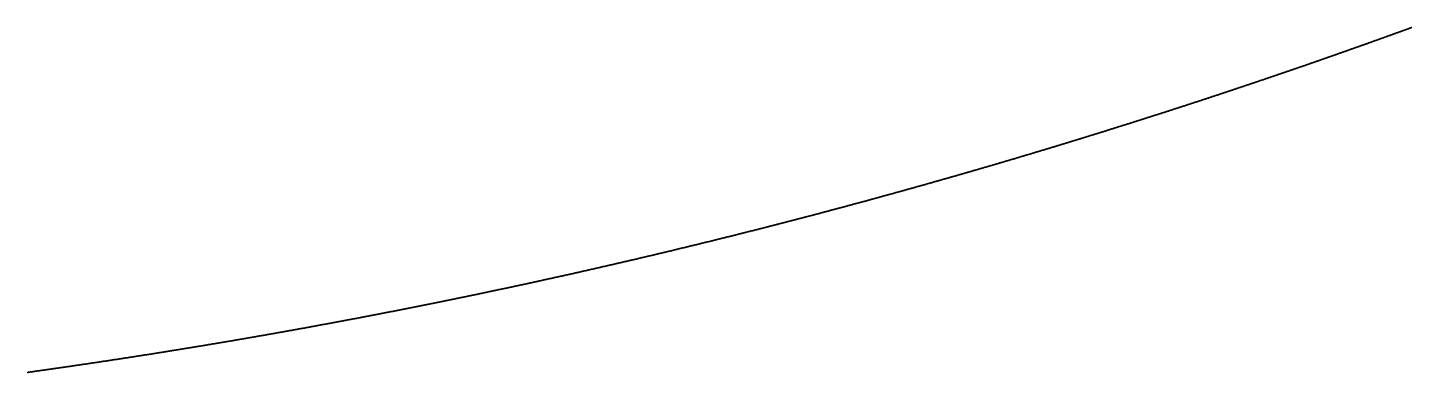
# Model space of a CAD drawing. Header units: metres. Extents: x 0 to 360, y 0 to 49.
# Drawn here: x 22.5 to 44.99, y 1.2 to 6.81 of the extents above; entities that cross this region are included whole.
import ezdxf

# ---------------------------------------------------------------- set-up
doc = ezdxf.new("R2010")
doc.units = ezdxf.units.M

msp = doc.modelspace()

# ---------------------------------------------------------------- linework, layer by layer
for p in [(44.82, 6.751), (44.83, 6.754), (44.839, 6.758), (44.849, 6.761), (44.858, 6.765), (44.868, 6.768), (44.878, 6.772), (44.887, 6.775), (44.897, 6.779), (44.907, 6.782), (44.916, 6.786), (44.926, 6.789), (44.935, 6.793), (44.945, 6.796), (44.955, 6.8), (44.964, 6.803), (44.974, 6.807), (44.983, 6.81), (44.993, 6.814), (44.193, 6.526), (44.203, 6.529), (44.212, 6.533), (44.222, 6.536), (44.232, 6.54), (44.241, 6.543), (44.251, 6.546), (44.261, 6.55), (44.27, 6.553), (44.28, 6.557), (44.29, 6.56), (44.299, 6.564), (44.309, 6.567), (44.319, 6.571), (44.328, 6.574), (44.338, 6.578), (44.348, 6.581), (44.357, 6.584), (44.367, 6.588), (44.377, 6.591), (44.386, 6.595), (44.396, 6.598), (44.406, 6.602), (44.415, 6.605), (44.425, 6.609), (44.434, 6.612), (44.444, 6.616), (44.454, 6.619), (44.463, 6.622), (44.473, 6.626), (44.483, 6.629), (44.492, 6.633), (44.502, 6.636), (44.512, 6.64), (44.521, 6.643), (44.531, 6.647), (44.541, 6.65), (44.55, 6.654), (44.56, 6.657), (44.57, 6.661), (44.579, 6.664), (44.589, 6.667), (44.598, 6.671), (44.608, 6.674), (44.618, 6.678), (44.627, 6.681), (44.637, 6.685), (44.647, 6.688), (44.656, 6.692), (44.666, 6.695), (44.676, 6.699), (44.685, 6.702), (44.695, 6.706), (44.704, 6.709), (44.714, 6.713), (44.724, 6.716), (44.733, 6.72), (44.743, 6.723), (44.753, 6.727), (44.762, 6.73), (44.772, 6.733), (44.781, 6.737), (44.791, 6.74), (44.801, 6.744), (44.81, 6.747), (43.552, 6.3), (43.562, 6.304), (43.572, 6.307), (43.582, 6.31), (43.591, 6.314), (43.601, 6.317), (43.611, 6.321), (43.621, 6.324), (43.63, 6.327), (43.64, 6.331), (43.65, 6.334), (43.659, 6.338), (43.669, 6.341), (43.679, 6.344), (43.689, 6.348), (43.698, 6.351), (43.708, 6.355), (43.718, 6.358), (43.727, 6.361), (43.737, 6.365), (43.747, 6.368), (43.757, 6.372), (43.766, 6.375), (43.776, 6.379), (43.786, 6.382), (43.795, 6.385), (43.805, 6.389), (43.815, 6.392), (43.825, 6.396), (43.834, 6.399), (43.844, 6.402), (43.854, 6.406), (43.863, 6.409), (43.873, 6.413), (43.883, 6.416), (43.893, 6.419), (43.902, 6.423), (43.912, 6.426), (43.922, 6.43), (43.931, 6.433), (43.941, 6.437), (43.951, 6.44), (43.96, 6.443), (43.97, 6.447), (43.98, 6.45), (43.989, 6.454), (43.999, 6.457), (44.009, 6.461), (44.019, 6.464), (44.028, 6.467), (44.038, 6.471), (44.048, 6.474), (44.057, 6.478), (44.067, 6.481), (44.077, 6.485), (44.086, 6.488), (44.096, 6.491), (44.106, 6.495), (44.115, 6.498), (44.125, 6.502), (44.135, 6.505), (44.144, 6.509), (44.154, 6.512), (44.164, 6.516), (44.173, 6.519), (44.183, 6.522), (42.898, 6.074), (42.908, 6.078), (42.918, 6.081), (42.928, 6.084), (42.938, 6.088), (42.947, 6.091), (42.957, 6.094), (42.967, 6.098), (42.977, 6.101), (42.987, 6.104), (42.996, 6.108), (43.006, 6.111), (43.016, 6.115), (43.026, 6.118), (43.035, 6.121), (43.045, 6.125), (43.055, 6.128), (43.065, 6.131), (43.075, 6.135), (43.084, 6.138), (43.094, 6.141), (43.104, 6.145), (43.114, 6.148), (43.123, 6.151), (43.133, 6.155), (43.143, 6.158), (43.153, 6.162), (43.162, 6.165), (43.172, 6.168), (43.182, 6.172), (43.192, 6.175), (43.202, 6.178), (43.211, 6.182), (43.221, 6.185), (43.231, 6.189), (43.241, 6.192), (43.25, 6.195), (43.26, 6.199), (43.27, 6.202), (43.28, 6.205), (43.289, 6.209), (43.299, 6.212), (43.309, 6.216), (43.319, 6.219), (43.328, 6.222), (43.338, 6.226), (43.348, 6.229), (43.358, 6.232), (43.367, 6.236), (43.377, 6.239), (43.387, 6.243), (43.397, 6.246), (43.406, 6.249), (43.416, 6.253), (43.426, 6.256), (43.436, 6.26), (43.445, 6.263), (43.455, 6.266), (43.465, 6.27), (43.475, 6.273), (43.484, 6.276), (43.494, 6.28), (43.504, 6.283), (43.513, 6.287), (43.523, 6.29), (43.533, 6.293), (43.543, 6.297), (42.241, 5.851), (42.251, 5.855), (42.26, 5.858), (42.27, 5.861), (42.28, 5.865), (42.29, 5.868), (42.3, 5.871), (42.31, 5.875), (42.319, 5.878), (42.329, 5.881), (42.339, 5.885), (42.349, 5.888), (42.359, 5.891), (42.369, 5.894), (42.378, 5.898), (42.388, 5.901), (42.398, 5.904), (42.408, 5.908), (42.418, 5.911), (42.428, 5.914), (42.437, 5.918), (42.447, 5.921), (42.457, 5.924), (42.467, 5.928), (42.477, 5.931), (42.487, 5.934), (42.496, 5.938), (42.506, 5.941), (42.516, 5.944), (42.526, 5.948), (42.536, 5.951), (42.546, 5.954), (42.555, 5.957), (42.565, 5.961), (42.575, 5.964), (42.585, 5.967), (42.595, 5.971), (42.604, 5.974), (42.614, 5.977), (42.624, 5.981), (42.634, 5.984), (42.644, 5.987), (42.653, 5.991), (42.663, 5.994), (42.673, 5.997), (42.683, 6.001), (42.693, 6.004), (42.703, 6.007), (42.712, 6.011), (42.722, 6.014), (42.732, 6.017), (42.742, 6.021), (42.752, 6.024), (42.761, 6.027), (42.771, 6.031), (42.781, 6.034), (42.791, 6.037), (42.801, 6.041), (42.81, 6.044), (42.82, 6.048), (42.83, 6.051), (42.84, 6.054), (42.85, 6.058), (42.859, 6.061), (42.869, 6.064), (42.879, 6.068), (42.889, 6.071), (41.559, 5.625), (41.569, 5.629), (41.579, 5.632), (41.589, 5.635), (41.599, 5.638), (41.609, 5.642), (41.619, 5.645), (41.629, 5.648), (41.639, 5.651), (41.648, 5.655), (41.658, 5.658), (41.668, 5.661), (41.678, 5.664), (41.688, 5.668), (41.698, 5.671), (41.708, 5.674), (41.718, 5.678), (41.728, 5.681), (41.737, 5.684), (41.747, 5.687), (41.757, 5.691), (41.767, 5.694), (41.777, 5.697), (41.787, 5.7), (41.797, 5.704), (41.807, 5.707), (41.817, 5.71), (41.826, 5.713), (41.836, 5.717), (41.846, 5.72), (41.856, 5.723), (41.866, 5.727), (41.876, 5.73), (41.886, 5.733), (41.896, 5.736), (41.905, 5.74), (41.915, 5.743), (41.925, 5.746), (41.935, 5.749), (41.945, 5.753), (41.955, 5.756), (41.965, 5.759), (41.975, 5.763), (41.984, 5.766), (41.994, 5.769), (42.004, 5.772), (42.014, 5.776), (42.024, 5.779), (42.034, 5.782), (42.044, 5.786), (42.053, 5.789), (42.063, 5.792), (42.073, 5.795), (42.083, 5.799), (42.093, 5.802), (42.103, 5.805), (42.113, 5.809), (42.122, 5.812), (42.132, 5.815), (42.142, 5.818), (42.152, 5.822), (42.162, 5.825), (42.172, 5.828), (42.182, 5.832), (42.191, 5.835), (42.201, 5.838), (42.211, 5.842), (42.221, 5.845), (42.231, 5.848), (40.864, 5.4), (40.874, 5.403), (40.884, 5.406), (40.894, 5.409), (40.904, 5.412), (40.914, 5.416), (40.924, 5.419), (40.934, 5.422), (40.944, 5.425), (40.953, 5.428), (40.963, 5.432), (40.973, 5.435), (40.983, 5.438), (40.993, 5.441), (41.003, 5.445), (41.013, 5.448), (41.023, 5.451), (41.033, 5.454), (41.043, 5.457), (41.053, 5.461), (41.063, 5.464), (41.073, 5.467), (41.083, 5.47), (41.093, 5.473), (41.103, 5.477), (41.113, 5.48), (41.123, 5.483), (41.133, 5.486), (41.143, 5.49), (41.152, 5.493), (41.162, 5.496), (41.172, 5.499), (41.182, 5.502), (41.192, 5.506), (41.202, 5.509), (41.212, 5.512), (41.222, 5.515), (41.232, 5.519), (41.242, 5.522), (41.252, 5.525), (41.262, 5.528), (41.272, 5.531), (41.282, 5.535), (41.292, 5.538), (41.301, 5.541), (41.311, 5.544), (41.321, 5.548), (41.331, 5.551), (41.341, 5.554), (41.351, 5.557), (41.361, 5.561), (41.371, 5.564), (41.381, 5.567), (41.391, 5.57), (41.401, 5.573), (41.411, 5.577), (41.421, 5.58), (41.43, 5.583), (41.44, 5.586), (41.45, 5.59), (41.46, 5.593), (41.47, 5.596), (41.48, 5.599), (41.49, 5.603), (41.5, 5.606), (41.51, 5.609), (41.52, 5.612), (41.53, 5.616), (41.539, 5.619), (41.549, 5.622), (40.154, 5.174), (40.164, 5.178), (40.174, 5.181), (40.184, 5.184), (40.194, 5.187), (40.204, 5.19), (40.214, 5.193), (40.224, 5.197), (40.234, 5.2), (40.244, 5.203), (40.254, 5.206), (40.264, 5.209), (40.274, 5.212), (40.284, 5.215), (40.294, 5.219), (40.304, 5.222), (40.314, 5.225), (40.324, 5.228), (40.334, 5.231), (40.345, 5.234), (40.355, 5.238), (40.365, 5.241), (40.375, 5.244), (40.385, 5.247), (40.395, 5.25), (40.405, 5.253), (40.415, 5.256), (40.425, 5.26), (40.435, 5.263), (40.445, 5.266), (40.455, 5.269), (40.465, 5.272), (40.475, 5.275), (40.485, 5.279), (40.495, 5.282), (40.505, 5.285), (40.515, 5.288), (40.525, 5.291), (40.535, 5.295), (40.545, 5.298), (40.555, 5.301), (40.565, 5.304), (40.574, 5.307), (40.584, 5.31), (40.594, 5.314), (40.604, 5.317), (40.614, 5.32), (40.624, 5.323), (40.634, 5.326), (40.644, 5.329), (40.654, 5.333), (40.664, 5.336), (40.674, 5.339), (40.684, 5.342), (40.694, 5.345), (40.704, 5.349), (40.714, 5.352), (40.724, 5.355), (40.734, 5.358), (40.744, 5.361), (40.754, 5.365), (40.764, 5.368), (40.774, 5.371), (40.784, 5.374), (40.794, 5.377), (40.804, 5.38), (40.814, 5.384), (40.824, 5.387), (40.834, 5.39), (40.844, 5.393), (40.854, 5.396), (39.43, 4.95), (39.44, 4.953), (39.45, 4.956), (39.46, 4.959), (39.47, 4.962), (39.481, 4.966), (39.491, 4.969), (39.501, 4.972), (39.511, 4.975), (39.521, 4.978), (39.531, 4.981), (39.541, 4.984), (39.551, 4.987), (39.561, 4.99), (39.571, 4.993), (39.581, 4.997), (39.591, 5), (39.601, 5.003), (39.612, 5.006), (39.622, 5.009), (39.632, 5.012), (39.642, 5.015), (39.652, 5.018), (39.662, 5.021), (39.672, 5.024), (39.682, 5.028), (39.692, 5.031), (39.702, 5.034), (39.712, 5.037), (39.722, 5.04), (39.732, 5.043), (39.742, 5.046), (39.752, 5.049), (39.763, 5.052), (39.773, 5.056), (39.783, 5.059), (39.793, 5.062), (39.803, 5.065), (39.813, 5.068), (39.823, 5.071), (39.833, 5.074), (39.843, 5.077), (39.853, 5.08), (39.863, 5.084), (39.873, 5.087), (39.883, 5.09), (39.893, 5.093), (39.903, 5.096), (39.913, 5.099), (39.923, 5.102), (39.933, 5.105), (39.943, 5.109), (39.953, 5.112), (39.964, 5.115), (39.974, 5.118), (39.984, 5.121), (39.994, 5.124), (40.004, 5.127), (40.014, 5.131), (40.024, 5.134), (40.034, 5.137), (40.044, 5.14), (40.054, 5.143), (40.064, 5.146), (40.074, 5.149), (40.084, 5.152), (40.094, 5.156), (40.104, 5.159), (40.114, 5.162), (40.124, 5.165), (40.134, 5.168), (40.144, 5.171), (38.692, 4.727), (38.702, 4.73), (38.712, 4.733), (38.722, 4.736), (38.732, 4.739), (38.742, 4.742), (38.752, 4.745), (38.763, 4.748), (38.773, 4.751), (38.783, 4.754), (38.793, 4.757), (38.803, 4.76), (38.813, 4.763), (38.823, 4.766), (38.834, 4.769), (38.844, 4.772), (38.854, 4.775), (38.864, 4.778), (38.874, 4.781), (38.884, 4.785), (38.894, 4.788), (38.904, 4.791), (38.915, 4.794), (38.925, 4.797), (38.935, 4.8), (38.945, 4.803), (38.955, 4.806), (38.965, 4.809), (38.975, 4.812), (38.986, 4.815), (38.996, 4.818), (39.006, 4.821), (39.016, 4.824), (39.026, 4.827), (39.036, 4.83), (39.046, 4.833), (39.056, 4.836), (39.066, 4.839), (39.077, 4.843), (39.087, 4.846), (39.097, 4.849), (39.107, 4.852), (39.117, 4.855), (39.127, 4.858), (39.137, 4.861), (39.147, 4.864), (39.157, 4.867), (39.168, 4.87), (39.178, 4.873), (39.188, 4.876), (39.198, 4.879), (39.208, 4.882), (39.218, 4.885), (39.228, 4.889), (39.238, 4.892), (39.248, 4.895), (39.259, 4.898), (39.269, 4.901), (39.279, 4.904), (39.289, 4.907), (39.299, 4.91), (39.309, 4.913), (39.319, 4.916), (39.329, 4.919), (39.339, 4.922), (39.349, 4.925), (39.36, 4.929), (39.37, 4.932), (39.38, 4.935), (39.39, 4.938), (39.4, 4.941), (39.41, 4.944), (39.42, 4.947), (37.928, 4.502), (37.938, 4.505), (37.948, 4.508), (37.959, 4.511), (37.969, 4.514), (37.979, 4.517), (37.989, 4.52), (37.999, 4.523), (38.01, 4.526), (38.02, 4.529), (38.03, 4.532), (38.04, 4.535), (38.051, 4.538), (38.061, 4.541), (38.071, 4.544), (38.081, 4.546), (38.091, 4.549), (38.102, 4.552), (38.112, 4.555), (38.122, 4.558), (38.132, 4.561), (38.142, 4.564), (38.152, 4.567), (38.163, 4.57), (38.173, 4.573), (38.183, 4.576), (38.193, 4.579), (38.203, 4.582), (38.214, 4.585), (38.224, 4.588), (38.234, 4.591), (38.244, 4.594), (38.254, 4.597), (38.265, 4.6), (38.275, 4.603), (38.285, 4.606), (38.295, 4.609), (38.305, 4.612), (38.315, 4.615), (38.326, 4.618), (38.336, 4.621), (38.346, 4.624), (38.356, 4.627), (38.366, 4.63), (38.377, 4.633), (38.387, 4.636), (38.397, 4.639), (38.407, 4.642), (38.417, 4.645), (38.427, 4.648), (38.438, 4.651), (38.448, 4.654), (38.458, 4.657), (38.468, 4.66), (38.478, 4.663), (38.488, 4.666), (38.499, 4.669), (38.509, 4.672), (38.519, 4.675), (38.529, 4.678), (38.539, 4.681), (38.549, 4.684), (38.56, 4.687), (38.57, 4.691), (38.58, 4.694), (38.59, 4.697), (38.6, 4.7), (38.61, 4.703), (38.62, 4.706), (38.631, 4.709), (38.641, 4.712), (38.651, 4.715), (38.661, 4.718), (38.671, 4.721), (38.681, 4.724), (37.139, 4.276), (37.15, 4.279), (37.16, 4.282), (37.17, 4.285), (37.18, 4.287), (37.191, 4.29), (37.201, 4.293), (37.211, 4.296), (37.221, 4.299), (37.232, 4.302), (37.242, 4.305), (37.252, 4.308), (37.262, 4.311), (37.273, 4.314), (37.283, 4.317), (37.293, 4.319), (37.304, 4.322), (37.314, 4.325), (37.324, 4.328), (37.334, 4.331), (37.345, 4.334), (37.355, 4.337), (37.365, 4.34), (37.375, 4.343), (37.386, 4.346), (37.396, 4.349), (37.406, 4.352), (37.416, 4.355), (37.427, 4.357), (37.437, 4.36), (37.447, 4.363), (37.457, 4.366), (37.468, 4.369), (37.478, 4.372), (37.488, 4.375), (37.498, 4.378), (37.509, 4.381), (37.519, 4.384), (37.529, 4.387), (37.539, 4.39), (37.55, 4.393), (37.56, 4.396), (37.57, 4.398), (37.58, 4.401), (37.591, 4.404), (37.601, 4.407), (37.611, 4.41), (37.621, 4.413), (37.632, 4.416), (37.642, 4.419), (37.652, 4.422), (37.662, 4.425), (37.672, 4.428), (37.683, 4.431), (37.693, 4.434), (37.703, 4.437), (37.713, 4.44), (37.724, 4.443), (37.734, 4.446), (37.744, 4.449), (37.754, 4.452), (37.765, 4.454), (37.775, 4.457), (37.785, 4.46), (37.795, 4.463), (37.805, 4.466), (37.816, 4.469), (37.826, 4.472), (37.836, 4.475), (37.846, 4.478), (37.857, 4.481), (37.867, 4.484), (37.877, 4.487), (37.887, 4.49), (37.897, 4.493), (37.908, 4.496), (37.918, 4.499), (36.335, 4.052), (36.345, 4.055), (36.356, 4.058), (36.366, 4.06), (36.377, 4.063), (36.387, 4.066), (36.397, 4.069), (36.408, 4.072), (36.418, 4.075), (36.428, 4.077), (36.439, 4.08), (36.449, 4.083), (36.459, 4.086), (36.47, 4.089), (36.48, 4.092), (36.49, 4.095), (36.501, 4.097), (36.511, 4.1), (36.521, 4.103), (36.531, 4.106), (36.542, 4.109), (36.552, 4.112), (36.562, 4.115), (36.573, 4.117), (36.583, 4.12), (36.593, 4.123), (36.604, 4.126), (36.614, 4.129), (36.624, 4.132), (36.635, 4.135), (36.645, 4.137), (36.655, 4.14), (36.666, 4.143), (36.676, 4.146), (36.686, 4.149), (36.697, 4.152), (36.707, 4.155), (36.717, 4.157), (36.728, 4.16), (36.738, 4.163), (36.748, 4.166), (36.758, 4.169), (36.769, 4.172), (36.779, 4.175), (36.789, 4.178), (36.8, 4.18), (36.81, 4.183), (36.82, 4.186), (36.831, 4.189), (36.841, 4.192), (36.851, 4.195), (36.861, 4.198), (36.872, 4.201), (36.882, 4.203), (36.892, 4.206), (36.903, 4.209), (36.913, 4.212), (36.923, 4.215), (36.934, 4.218), (36.944, 4.221), (36.954, 4.224), (36.964, 4.227), (36.975, 4.229), (36.985, 4.232), (36.995, 4.235), (37.006, 4.238), (37.016, 4.241), (37.026, 4.244), (37.036, 4.247), (37.047, 4.25), (37.057, 4.253), (37.067, 4.255), (37.078, 4.258), (37.088, 4.261), (37.098, 4.264), (37.108, 4.267), (37.119, 4.27), (37.129, 4.273), (35.495, 3.825), (35.505, 3.828), (35.516, 3.83), (35.526, 3.833), (35.536, 3.836), (35.547, 3.839), (35.557, 3.842), (35.568, 3.844), (35.578, 3.847), (35.588, 3.85), (35.599, 3.853), (35.609, 3.855), (35.62, 3.858), (35.63, 3.861), (35.64, 3.864), (35.651, 3.867), (35.661, 3.869), (35.672, 3.872), (35.682, 3.875), (35.692, 3.878), (35.703, 3.88), (35.713, 3.883), (35.724, 3.886), (35.734, 3.889), (35.744, 3.892), (35.755, 3.894), (35.765, 3.897), (35.776, 3.9), (35.786, 3.903), (35.796, 3.906), (35.807, 3.908), (35.817, 3.911), (35.827, 3.914), (35.838, 3.917), (35.848, 3.919), (35.859, 3.922), (35.869, 3.925), (35.879, 3.928), (35.89, 3.931), (35.9, 3.933), (35.91, 3.936), (35.921, 3.939), (35.931, 3.942), (35.942, 3.945), (35.952, 3.947), (35.962, 3.95), (35.973, 3.953), (35.983, 3.956), (35.993, 3.959), (36.004, 3.962), (36.014, 3.964), (36.025, 3.967), (36.035, 3.97), (36.045, 3.973), (36.056, 3.976), (36.066, 3.978), (36.076, 3.981), (36.087, 3.984), (36.097, 3.987), (36.107, 3.99), (36.118, 3.992), (36.128, 3.995), (36.139, 3.998), (36.149, 4.001), (36.159, 4.004), (36.17, 4.007), (36.18, 4.009), (36.19, 4.012), (36.201, 4.015), (36.211, 4.018), (36.221, 4.021), (36.232, 4.024), (36.242, 4.026), (36.252, 4.029), (36.263, 4.032), (36.273, 4.035), (36.283, 4.038), (36.294, 4.041), (36.304, 4.043), (36.314, 4.046), (36.325, 4.049), (34.639, 3.601), (34.649, 3.604), (34.66, 3.606), (34.67, 3.609), (34.681, 3.612), (34.691, 3.615), (34.701, 3.617), (34.712, 3.62), (34.722, 3.623), (34.733, 3.625), (34.743, 3.628), (34.754, 3.631), (34.764, 3.633), (34.775, 3.636), (34.785, 3.639), (34.796, 3.642), (34.806, 3.644), (34.817, 3.647), (34.827, 3.65), (34.838, 3.652), (34.848, 3.655), (34.858, 3.658), (34.869, 3.661), (34.879, 3.663), (34.89, 3.666), (34.9, 3.669), (34.911, 3.671), (34.921, 3.674), (34.932, 3.677), (34.942, 3.68), (34.953, 3.682), (34.963, 3.685), (34.973, 3.688), (34.984, 3.69), (34.994, 3.693), (35.005, 3.696), (35.015, 3.699), (35.026, 3.701), (35.036, 3.704), (35.047, 3.707), (35.057, 3.71), (35.067, 3.712), (35.078, 3.715), (35.088, 3.718), (35.099, 3.72), (35.109, 3.723), (35.12, 3.726), (35.13, 3.729), (35.14, 3.731), (35.151, 3.734), (35.161, 3.737), (35.172, 3.74), (35.182, 3.742), (35.193, 3.745), (35.203, 3.748), (35.214, 3.751), (35.224, 3.753), (35.234, 3.756), (35.245, 3.759), (35.255, 3.762), (35.266, 3.764), (35.276, 3.767), (35.286, 3.77), (35.297, 3.773), (35.307, 3.775), (35.318, 3.778), (35.328, 3.781), (35.339, 3.784), (35.349, 3.786), (35.359, 3.789), (35.37, 3.792), (35.38, 3.795), (35.391, 3.797), (35.401, 3.8), (35.412, 3.803), (35.422, 3.806), (35.432, 3.808), (35.443, 3.811), (35.453, 3.814), (35.464, 3.817), (35.474, 3.819), (35.484, 3.822), (33.745, 3.375), (33.756, 3.378), (33.766, 3.381), (33.777, 3.383), (33.788, 3.386), (33.798, 3.388), (33.809, 3.391), (33.819, 3.394), (33.83, 3.396), (33.84, 3.399), (33.851, 3.402), (33.861, 3.404), (33.872, 3.407), (33.882, 3.409), (33.893, 3.412), (33.903, 3.415), (33.914, 3.417), (33.924, 3.42), (33.935, 3.423), (33.946, 3.425), (33.956, 3.428), (33.967, 3.431), (33.977, 3.433), (33.988, 3.436), (33.998, 3.438), (34.009, 3.441), (34.019, 3.444), (34.03, 3.446), (34.04, 3.449), (34.051, 3.452), (34.061, 3.454), (34.072, 3.457), (34.082, 3.46), (34.093, 3.462), (34.103, 3.465), (34.114, 3.468), (34.124, 3.47), (34.135, 3.473), (34.145, 3.475), (34.156, 3.478), (34.166, 3.481), (34.177, 3.483), (34.187, 3.486), (34.198, 3.489), (34.208, 3.491), (34.219, 3.494), (34.23, 3.497), (34.24, 3.499), (34.251, 3.502), (34.261, 3.505), (34.272, 3.507), (34.282, 3.51), (34.293, 3.513), (34.303, 3.515), (34.314, 3.518), (34.324, 3.521), (34.335, 3.523), (34.345, 3.526), (34.356, 3.529), (34.366, 3.531), (34.377, 3.534), (34.387, 3.537), (34.397, 3.539), (34.408, 3.542), (34.418, 3.545), (34.429, 3.547), (34.439, 3.55), (34.45, 3.553), (34.46, 3.555), (34.471, 3.558), (34.481, 3.561), (34.492, 3.563), (34.502, 3.566), (34.513, 3.569), (34.523, 3.571), (34.534, 3.574), (34.544, 3.577), (34.555, 3.58), (34.565, 3.582), (34.576, 3.585), (34.586, 3.588), (34.597, 3.59), (34.607, 3.593), (34.618, 3.596), (34.628, 3.598), (32.825, 3.151), (32.836, 3.154), (32.846, 3.156), (32.857, 3.159), (32.868, 3.161), (32.878, 3.164), (32.889, 3.167), (32.899, 3.169), (32.91, 3.172), (32.921, 3.174), (32.931, 3.177), (32.942, 3.179), (32.952, 3.182), (32.963, 3.184), (32.974, 3.187), (32.984, 3.189), (32.995, 3.192), (33.005, 3.195), (33.016, 3.197), (33.027, 3.2), (33.037, 3.202), (33.048, 3.205), (33.058, 3.207), (33.069, 3.21), (33.08, 3.212), (33.09, 3.215), (33.101, 3.218), (33.111, 3.22), (33.122, 3.223), (33.133, 3.225), (33.143, 3.228), (33.154, 3.23), (33.164, 3.233), (33.175, 3.235), (33.185, 3.238), (33.196, 3.241), (33.207, 3.243), (33.217, 3.246), (33.228, 3.248), (33.238, 3.251), (33.249, 3.253), (33.26, 3.256), (33.27, 3.259), (33.281, 3.261), (33.291, 3.264), (33.302, 3.266), (33.312, 3.269), (33.323, 3.271), (33.334, 3.274), (33.344, 3.277), (33.355, 3.279), (33.365, 3.282), (33.376, 3.284), (33.386, 3.287), (33.397, 3.29), (33.408, 3.292), (33.418, 3.295), (33.429, 3.297), (33.439, 3.3), (33.45, 3.303), (33.46, 3.305), (33.471, 3.308), (33.482, 3.31), (33.492, 3.313), (33.503, 3.315), (33.513, 3.318), (33.524, 3.321), (33.534, 3.323), (33.545, 3.326), (33.555, 3.328), (33.566, 3.331), (33.577, 3.334), (33.587, 3.336), (33.598, 3.339), (33.608, 3.341), (33.619, 3.344), (33.629, 3.347), (33.64, 3.349), (33.65, 3.352), (33.661, 3.355), (33.672, 3.357), (33.682, 3.36), (33.693, 3.362), (33.703, 3.365), (33.714, 3.368), (33.724, 3.37), (33.735, 3.373), (31.856, 2.925), (31.867, 2.927), (31.878, 2.929), (31.888, 2.932), (31.899, 2.934), (31.91, 2.937), (31.92, 2.939), (31.931, 2.942), (31.942, 2.944), (31.952, 2.947), (31.963, 2.949), (31.974, 2.952), (31.984, 2.954), (31.995, 2.956), (32.006, 2.959), (32.016, 2.961), (32.027, 2.964), (32.038, 2.966), (32.048, 2.969), (32.059, 2.971), (32.07, 2.974), (32.08, 2.976), (32.091, 2.979), (32.102, 2.981), (32.112, 2.984), (32.123, 2.986), (32.134, 2.989), (32.144, 2.991), (32.155, 2.993), (32.166, 2.996), (32.176, 2.998), (32.187, 3.001), (32.198, 3.003), (32.208, 3.006), (32.219, 3.008), (32.23, 3.011), (32.24, 3.013), (32.251, 3.016), (32.262, 3.018), (32.272, 3.021), (32.283, 3.023), (32.294, 3.026), (32.304, 3.028), (32.315, 3.031), (32.326, 3.033), (32.336, 3.036), (32.347, 3.038), (32.357, 3.041), (32.368, 3.043), (32.379, 3.046), (32.389, 3.048), (32.4, 3.051), (32.411, 3.053), (32.421, 3.056), (32.432, 3.058), (32.443, 3.061), (32.453, 3.063), (32.464, 3.066), (32.475, 3.068), (32.485, 3.071), (32.496, 3.073), (32.506, 3.076), (32.517, 3.078), (32.528, 3.081), (32.538, 3.083), (32.549, 3.086), (32.56, 3.088), (32.57, 3.091), (32.581, 3.093), (32.591, 3.096), (32.602, 3.098), (32.613, 3.101), (32.623, 3.103), (32.634, 3.106), (32.645, 3.108), (32.655, 3.111), (32.666, 3.113), (32.676, 3.116), (32.687, 3.118), (32.698, 3.121), (32.708, 3.123), (32.719, 3.126), (32.73, 3.129), (32.74, 3.131), (32.751, 3.134), (32.761, 3.136), (32.772, 3.139), (32.783, 3.141), (32.793, 3.144), (32.804, 3.146), (32.815, 3.149), (30.859, 2.701), (30.87, 2.703), (30.881, 2.706), (30.892, 2.708), (30.902, 2.71), (30.913, 2.713), (30.924, 2.715), (30.935, 2.717), (30.945, 2.72), (30.956, 2.722), (30.967, 2.725), (30.978, 2.727), (30.988, 2.729), (30.999, 2.732), (31.01, 2.734), (31.021, 2.736), (31.031, 2.739), (31.042, 2.741), (31.053, 2.744), (31.064, 2.746), (31.074, 2.748), (31.085, 2.751), (31.096, 2.753), (31.107, 2.755), (31.117, 2.758), (31.128, 2.76), (31.139, 2.763), (31.149, 2.765), (31.16, 2.767), (31.171, 2.77), (31.182, 2.772), (31.192, 2.775), (31.203, 2.777), (31.214, 2.779), (31.225, 2.782), (31.235, 2.784), (31.246, 2.786), (31.257, 2.789), (31.268, 2.791), (31.278, 2.794), (31.289, 2.796), (31.3, 2.798), (31.31, 2.801), (31.321, 2.803), (31.332, 2.806), (31.343, 2.808), (31.353, 2.81), (31.364, 2.813), (31.375, 2.815), (31.385, 2.818), (31.396, 2.82), (31.407, 2.823), (31.418, 2.825), (31.428, 2.827), (31.439, 2.83), (31.45, 2.832), (31.46, 2.835), (31.471, 2.837), (31.482, 2.839), (31.493, 2.842), (31.503, 2.844), (31.514, 2.847), (31.525, 2.849), (31.535, 2.851), (31.546, 2.854), (31.557, 2.856), (31.568, 2.859), (31.578, 2.861), (31.589, 2.864), (31.6, 2.866), (31.61, 2.868), (31.621, 2.871), (31.632, 2.873), (31.642, 2.876), (31.653, 2.878), (31.664, 2.881), (31.675, 2.883), (31.685, 2.885), (31.696, 2.888), (31.707, 2.89), (31.717, 2.893), (31.728, 2.895), (31.739, 2.898), (31.749, 2.9), (31.76, 2.903), (31.771, 2.905), (31.781, 2.907), (31.792, 2.91), (31.803, 2.912), (31.813, 2.915), (31.824, 2.917), (31.835, 2.92), (31.846, 2.922), (29.813, 2.477), (29.824, 2.479), (29.835, 2.481), (29.845, 2.484), (29.856, 2.486), (29.867, 2.488), (29.878, 2.49), (29.889, 2.493), (29.899, 2.495), (29.91, 2.497), (29.921, 2.499), (29.932, 2.502), (29.943, 2.504), (29.954, 2.506), (29.964, 2.509), (29.975, 2.511), (29.986, 2.513), (29.997, 2.515), (30.008, 2.518), (30.018, 2.52), (30.029, 2.522), (30.04, 2.524), (30.051, 2.527), (30.062, 2.529), (30.072, 2.531), (30.083, 2.534), (30.094, 2.536), (30.105, 2.538), (30.116, 2.54), (30.126, 2.543), (30.137, 2.545), (30.148, 2.547), (30.159, 2.55), (30.17, 2.552), (30.18, 2.554), (30.191, 2.557), (30.202, 2.559), (30.213, 2.561), (30.224, 2.563), (30.234, 2.566), (30.245, 2.568), (30.256, 2.57), (30.267, 2.573), (30.278, 2.575), (30.288, 2.577), (30.299, 2.58), (30.31, 2.582), (30.321, 2.584), (30.332, 2.587), (30.342, 2.589), (30.353, 2.591), (30.364, 2.593), (30.375, 2.596), (30.386, 2.598), (30.396, 2.6), (30.407, 2.603), (30.418, 2.605), (30.429, 2.607), (30.439, 2.61), (30.45, 2.612), (30.461, 2.614), (30.472, 2.617), (30.483, 2.619), (30.493, 2.621), (30.504, 2.624), (30.515, 2.626), (30.526, 2.628), (30.536, 2.631), (30.547, 2.633), (30.558, 2.635), (30.569, 2.638), (30.58, 2.64), (30.59, 2.642), (30.601, 2.645), (30.612, 2.647), (30.623, 2.649), (30.633, 2.652), (30.644, 2.654), (30.655, 2.656), (30.666, 2.659), (30.677, 2.661), (30.687, 2.663), (30.698, 2.666), (30.709, 2.668), (30.72, 2.67), (30.73, 2.673), (30.741, 2.675), (30.752, 2.677), (30.763, 2.68), (30.773, 2.682), (30.784, 2.684), (30.795, 2.687), (30.806, 2.689), (30.816, 2.691), (30.827, 2.694), (30.838, 2.696), (30.849, 2.699), (28.705, 2.251), (28.716, 2.253), (28.727, 2.255), (28.738, 2.258), (28.748, 2.26), (28.759, 2.262), (28.77, 2.264), (28.781, 2.266), (28.792, 2.268), (28.803, 2.271), (28.814, 2.273), (28.825, 2.275), (28.836, 2.277), (28.847, 2.279), (28.857, 2.281), (28.868, 2.284), (28.879, 2.286), (28.89, 2.288), (28.901, 2.29), (28.912, 2.292), (28.923, 2.294), (28.934, 2.297), (28.944, 2.299), (28.955, 2.301), (28.966, 2.303), (28.977, 2.305), (28.988, 2.308), (28.999, 2.31), (29.01, 2.312), (29.021, 2.314), (29.032, 2.316), (29.042, 2.319), (29.053, 2.321), (29.064, 2.323), (29.075, 2.325), (29.086, 2.327), (29.097, 2.329), (29.108, 2.332), (29.119, 2.334), (29.129, 2.336), (29.14, 2.338), (29.151, 2.34), (29.162, 2.343), (29.173, 2.345), (29.184, 2.347), (29.195, 2.349), (29.205, 2.352), (29.216, 2.354), (29.227, 2.356), (29.238, 2.358), (29.249, 2.36), (29.26, 2.363), (29.271, 2.365), (29.282, 2.367), (29.292, 2.369), (29.303, 2.371), (29.314, 2.374), (29.325, 2.376), (29.336, 2.378), (29.347, 2.38), (29.358, 2.383), (29.368, 2.385), (29.379, 2.387), (29.39, 2.389), (29.401, 2.391), (29.412, 2.394), (29.423, 2.396), (29.434, 2.398), (29.444, 2.4), (29.455, 2.403), (29.466, 2.405), (29.477, 2.407), (29.488, 2.409), (29.499, 2.411), (29.509, 2.414), (29.52, 2.416), (29.531, 2.418), (29.542, 2.42), (29.553, 2.423), (29.564, 2.425), (29.575, 2.427), (29.585, 2.429), (29.596, 2.432), (29.607, 2.434), (29.618, 2.436), (29.629, 2.438), (29.64, 2.441), (29.65, 2.443), (29.661, 2.445), (29.672, 2.447), (29.683, 2.45), (29.694, 2.452), (29.705, 2.454), (29.715, 2.456), (29.726, 2.459), (29.737, 2.461), (29.748, 2.463), (29.759, 2.465), (29.77, 2.468), (29.78, 2.47), (29.791, 2.472), (29.802, 2.474), (27.535, 2.026), (27.546, 2.028), (27.557, 2.03), (27.568, 2.032), (27.579, 2.034), (27.59, 2.036), (27.601, 2.038), (27.612, 2.04), (27.622, 2.042), (27.633, 2.044), (27.644, 2.046), (27.655, 2.048), (27.666, 2.05), (27.677, 2.052), (27.688, 2.054), (27.699, 2.057), (27.71, 2.059), (27.721, 2.061), (27.732, 2.063), (27.743, 2.065), (27.754, 2.067), (27.765, 2.069), (27.776, 2.071), (27.787, 2.073), (27.798, 2.075), (27.809, 2.077), (27.82, 2.079), (27.831, 2.081), (27.842, 2.083), (27.853, 2.086), (27.864, 2.088), (27.875, 2.09), (27.886, 2.092), (27.896, 2.094), (27.907, 2.096), (27.918, 2.098), (27.929, 2.1), (27.94, 2.102), (27.951, 2.104), (27.962, 2.106), (27.973, 2.109), (27.984, 2.111), (27.995, 2.113), (28.006, 2.115), (28.017, 2.117), (28.028, 2.119), (28.039, 2.121), (28.05, 2.123), (28.061, 2.125), (28.072, 2.127), (28.083, 2.129), (28.093, 2.132), (28.104, 2.134), (28.115, 2.136), (28.126, 2.138), (28.137, 2.14), (28.148, 2.142), (28.159, 2.144), (28.17, 2.146), (28.181, 2.148), (28.192, 2.151), (28.203, 2.153), (28.214, 2.155), (28.225, 2.157), (28.236, 2.159), (28.247, 2.161), (28.257, 2.163), (28.268, 2.165), (28.279, 2.168), (28.29, 2.17), (28.301, 2.172), (28.312, 2.174), (28.323, 2.176), (28.334, 2.178), (28.345, 2.18), (28.356, 2.182), (28.367, 2.185), (28.378, 2.187), (28.389, 2.189), (28.399, 2.191), (28.41, 2.193), (28.421, 2.195), (28.432, 2.197), (28.443, 2.199), (28.454, 2.202), (28.465, 2.204), (28.476, 2.206), (28.487, 2.208), (28.498, 2.21), (28.509, 2.212), (28.52, 2.214), (28.53, 2.217), (28.541, 2.219), (28.552, 2.221), (28.563, 2.223), (28.574, 2.225), (28.585, 2.227), (28.596, 2.229), (28.607, 2.232), (28.618, 2.234), (28.629, 2.236), (28.639, 2.238), (28.65, 2.24), (28.661, 2.242), (28.672, 2.245), (28.683, 2.247), (28.694, 2.249), (26.29, 1.8), (26.301, 1.802), (26.313, 1.804), (26.324, 1.806), (26.335, 1.808), (26.346, 1.81), (26.357, 1.812), (26.368, 1.814), (26.379, 1.816), (26.39, 1.818), (26.401, 1.82), (26.412, 1.822), (26.423, 1.824), (26.434, 1.826), (26.445, 1.828), (26.456, 1.83), (26.467, 1.831), (26.478, 1.833), (26.489, 1.835), (26.5, 1.837), (26.511, 1.839), (26.522, 1.841), (26.533, 1.843), (26.544, 1.845), (26.555, 1.847), (26.566, 1.849), (26.577, 1.851), (26.588, 1.853), (26.6, 1.855), (26.611, 1.857), (26.622, 1.859), (26.633, 1.861), (26.644, 1.863), (26.655, 1.865), (26.666, 1.867), (26.677, 1.869), (26.688, 1.871), (26.699, 1.873), (26.71, 1.875), (26.721, 1.877), (26.732, 1.879), (26.743, 1.881), (26.754, 1.883), (26.765, 1.885), (26.776, 1.887), (26.787, 1.888), (26.798, 1.89), (26.809, 1.892), (26.82, 1.894), (26.831, 1.896), (26.842, 1.898), (26.853, 1.9), (26.864, 1.902), (26.875, 1.904), (26.886, 1.906), (26.897, 1.908), (26.908, 1.91), (26.919, 1.912), (26.93, 1.914), (26.941, 1.916), (26.952, 1.918), (26.963, 1.92), (26.974, 1.922), (26.985, 1.924), (26.996, 1.926), (27.007, 1.928), (27.018, 1.93), (27.029, 1.932), (27.04, 1.934), (27.051, 1.936), (27.062, 1.938), (27.073, 1.94), (27.084, 1.942), (27.095, 1.944), (27.106, 1.946), (27.117, 1.948), (27.128, 1.95), (27.139, 1.952), (27.15, 1.954), (27.161, 1.956), (27.172, 1.958), (27.183, 1.96), (27.194, 1.963), (27.205, 1.965), (27.216, 1.967), (27.227, 1.969), (27.238, 1.971), (27.249, 1.973), (27.26, 1.975), (27.271, 1.977), (27.282, 1.979), (27.293, 1.981), (27.304, 1.983), (27.315, 1.985), (27.326, 1.987), (27.337, 1.989), (27.348, 1.991), (27.359, 1.993), (27.37, 1.995), (27.381, 1.997), (27.392, 1.999), (27.403, 2.001), (27.414, 2.003), (27.425, 2.005), (27.436, 2.007), (27.447, 2.009), (27.458, 2.011), (27.469, 2.013), (27.48, 2.015), (27.491, 2.017), (27.502, 2.019), (27.513, 2.022), (27.524, 2.024), (24.96, 1.576), (24.971, 1.578), (24.982, 1.58), (24.993, 1.581), (25.004, 1.583), (25.016, 1.585), (25.027, 1.587), (25.038, 1.589), (25.049, 1.59), (25.06, 1.592), (25.071, 1.594), (25.082, 1.596), (25.093, 1.598), (25.105, 1.599), (25.116, 1.601), (25.127, 1.603), (25.138, 1.605), (25.149, 1.607), (25.16, 1.609), (25.171, 1.61), (25.182, 1.612), (25.193, 1.614), (25.205, 1.616), (25.216, 1.618), (25.227, 1.62), (25.238, 1.621), (25.249, 1.623), (25.26, 1.625), (25.271, 1.627), (25.282, 1.629), (25.293, 1.631), (25.305, 1.632), (25.316, 1.634), (25.327, 1.636), (25.338, 1.638), (25.349, 1.64), (25.36, 1.642), (25.371, 1.643), (25.382, 1.645), (25.393, 1.647), (25.404, 1.649), (25.416, 1.651), (25.427, 1.653), (25.438, 1.655), (25.449, 1.656), (25.46, 1.658), (25.471, 1.66), (25.482, 1.662), (25.493, 1.664), (25.504, 1.666), (25.515, 1.668), (25.527, 1.669), (25.538, 1.671), (25.549, 1.673), (25.56, 1.675), (25.571, 1.677), (25.582, 1.679), (25.593, 1.681), (25.604, 1.683), (25.615, 1.684), (25.626, 1.686), (25.637, 1.688), (25.648, 1.69), (25.66, 1.692), (25.671, 1.694), (25.682, 1.696), (25.693, 1.697), (25.704, 1.699), (25.715, 1.701), (25.726, 1.703), (25.737, 1.705), (25.748, 1.707), (25.759, 1.709), (25.77, 1.711), (25.781, 1.713), (25.793, 1.714), (25.804, 1.716), (25.815, 1.718), (25.826, 1.72), (25.837, 1.722), (25.848, 1.724), (25.859, 1.726), (25.87, 1.728), (25.881, 1.73), (25.892, 1.731), (25.903, 1.733), (25.914, 1.735), (25.925, 1.737), (25.937, 1.739), (25.948, 1.741), (25.959, 1.743), (25.97, 1.745), (25.981, 1.747), (25.992, 1.749), (26.003, 1.75), (26.014, 1.752), (26.025, 1.754), (26.036, 1.756), (26.047, 1.758), (26.058, 1.76), (26.069, 1.762), (26.08, 1.764), (26.091, 1.766), (26.102, 1.768), (26.114, 1.77), (26.125, 1.772), (26.136, 1.773), (26.147, 1.775), (26.158, 1.777), (26.169, 1.779), (26.18, 1.781), (26.191, 1.783), (26.202, 1.785), (26.213, 1.787), (26.224, 1.789), (26.235, 1.791), (26.246, 1.793), (26.257, 1.795), (26.268, 1.797), (26.279, 1.798), (23.509, 1.35), (23.52, 1.352), (23.531, 1.353), (23.542, 1.355), (23.553, 1.357), (23.565, 1.358), (23.576, 1.36), (23.587, 1.362), (23.598, 1.363), (23.609, 1.365), (23.621, 1.367), (23.632, 1.368), (23.643, 1.37), (23.654, 1.372), (23.665, 1.374), (23.677, 1.375), (23.688, 1.377), (23.699, 1.379), (23.71, 1.38), (23.721, 1.382), (23.732, 1.384), (23.744, 1.385), (23.755, 1.387), (23.766, 1.389), (23.777, 1.39), (23.788, 1.392), (23.8, 1.394), (23.811, 1.395), (23.822, 1.397), (23.833, 1.399), (23.844, 1.401), (23.856, 1.402), (23.867, 1.404), (23.878, 1.406), (23.889, 1.407), (23.9, 1.409), (23.911, 1.411), (23.923, 1.412), (23.934, 1.414), (23.945, 1.416), (23.956, 1.418), (23.967, 1.419), (23.979, 1.421), (23.99, 1.423), (24.001, 1.424), (24.012, 1.426), (24.023, 1.428), (24.034, 1.43), (24.046, 1.431), (24.057, 1.433), (24.068, 1.435), (24.079, 1.436), (24.09, 1.438), (24.101, 1.44), (24.113, 1.442), (24.124, 1.443), (24.135, 1.445), (24.146, 1.447), (24.157, 1.449), (24.168, 1.45), (24.18, 1.452), (24.191, 1.454), (24.202, 1.456), (24.213, 1.457), (24.224, 1.459), (24.235, 1.461), (24.247, 1.462), (24.258, 1.464), (24.269, 1.466), (24.28, 1.468), (24.291, 1.469), (24.302, 1.471), (24.314, 1.473), (24.325, 1.475), (24.336, 1.476), (24.347, 1.478), (24.358, 1.48), (24.369, 1.482), (24.381, 1.483), (24.392, 1.485), (24.403, 1.487), (24.414, 1.489), (24.425, 1.49), (24.436, 1.492), (24.448, 1.494), (24.459, 1.496), (24.47, 1.497), (24.481, 1.499), (24.492, 1.501), (24.503, 1.503), (24.514, 1.504), (24.526, 1.506), (24.537, 1.508), (24.548, 1.51), (24.559, 1.512), (24.57, 1.513), (24.581, 1.515), (24.592, 1.517), (24.604, 1.519), (24.615, 1.52), (24.626, 1.522), (24.637, 1.524), (24.648, 1.526), (24.659, 1.528), (24.67, 1.529), (24.682, 1.531), (24.693, 1.533), (24.704, 1.535), (24.715, 1.536), (24.726, 1.538), (24.737, 1.54), (24.748, 1.542), (24.76, 1.544), (24.771, 1.545), (24.782, 1.547), (24.793, 1.549), (24.804, 1.551), (24.815, 1.553), (24.826, 1.554), (24.838, 1.556), (24.849, 1.558), (24.86, 1.56), (24.871, 1.561), (24.882, 1.563), (24.893, 1.565), (24.904, 1.567), (24.915, 1.569), (24.927, 1.57), (24.938, 1.572), (24.949, 1.574), (22.498, 1.204), (22.509, 1.206), (22.52, 1.208), (22.532, 1.209), (22.543, 1.211), (22.554, 1.212), (22.565, 1.214), (22.577, 1.215), (22.588, 1.217), (22.599, 1.219), (22.61, 1.22), (22.622, 1.222), (22.633, 1.223), (22.644, 1.225), (22.655, 1.227), (22.667, 1.228), (22.678, 1.23), (22.689, 1.231), (22.7, 1.233), (22.712, 1.234), (22.723, 1.236), (22.734, 1.238), (22.745, 1.239), (22.757, 1.241), (22.768, 1.242), (22.779, 1.244), (22.79, 1.246), (22.802, 1.247), (22.813, 1.249), (22.824, 1.25), (22.835, 1.252), (22.847, 1.254), (22.858, 1.255), (22.869, 1.257), (22.88, 1.258), (22.891, 1.26), (22.903, 1.262), (22.914, 1.263), (22.925, 1.265), (22.936, 1.266), (22.948, 1.268), (22.959, 1.27), (22.97, 1.271), (22.981, 1.273), (22.993, 1.275), (23.004, 1.276), (23.015, 1.278), (23.026, 1.279), (23.037, 1.281), (23.049, 1.283), (23.06, 1.284), (23.071, 1.286), (23.082, 1.288), (23.094, 1.289), (23.105, 1.291), (23.116, 1.292), (23.127, 1.294), (23.139, 1.296), (23.15, 1.297), (23.161, 1.299), (23.172, 1.301), (23.183, 1.302), (23.195, 1.304), (23.206, 1.305), (23.217, 1.307), (23.228, 1.309), (23.239, 1.31), (23.251, 1.312), (23.262, 1.314), (23.273, 1.315), (23.284, 1.317), (23.296, 1.319), (23.307, 1.32), (23.318, 1.322), (23.329, 1.324), (23.34, 1.325), (23.352, 1.327), (23.363, 1.328), (23.374, 1.33), (23.385, 1.332), (23.396, 1.333), (23.408, 1.335), (23.419, 1.337), (23.43, 1.338), (23.441, 1.34), (23.453, 1.342), (23.464, 1.343), (23.475, 1.345), (23.486, 1.347), (23.497, 1.348)]:
    msp.add_point(p)

doc.saveas('drawing.dxf')
